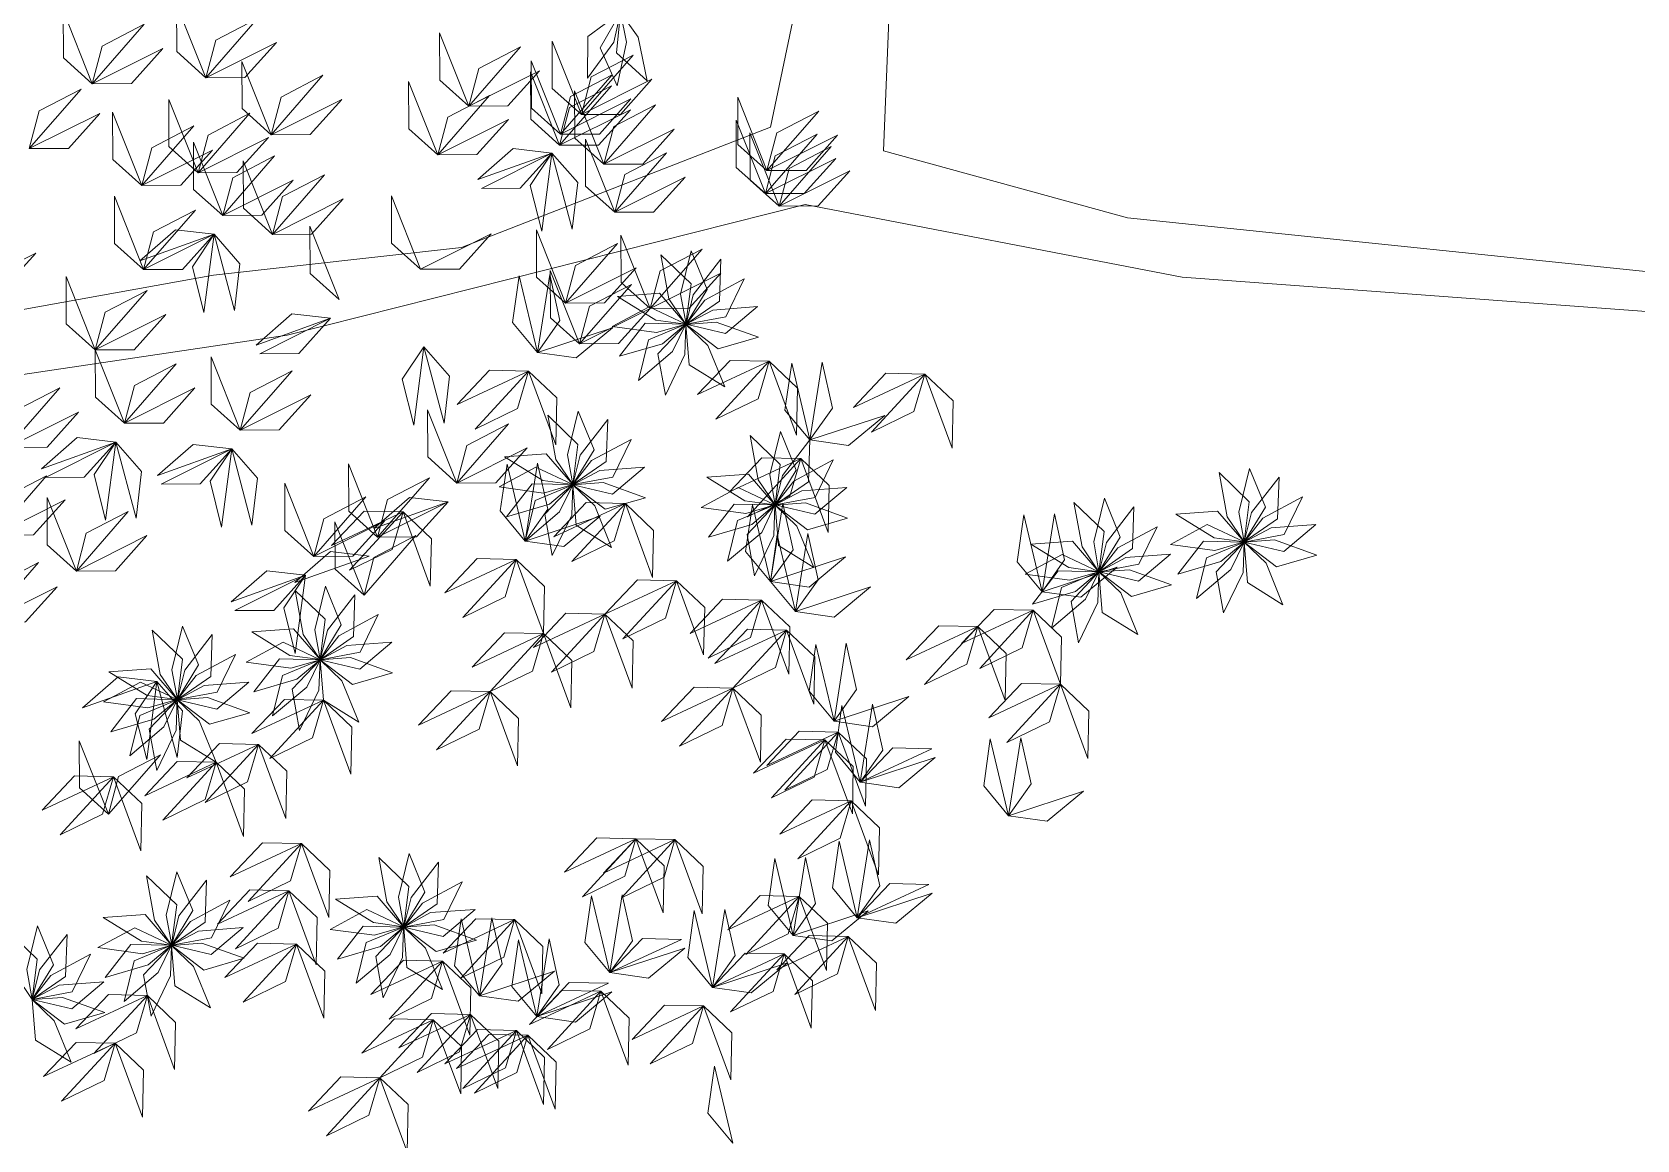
# Model space of a CAD drawing. Header units: millimetres. Extents: x 930 to 6336, y 2219 to 4338.
# Drawn here: x 1384.1 to 1506, y 4094.2 to 4178.4 of the extents above; entities that cross this region are included whole.
import ezdxf

# ---------------------------------------------------------------- set-up
doc = ezdxf.new("R2010")
doc.units = ezdxf.units.MM
doc.layers.add('piante', color=102, linetype='Continuous', lineweight=18)

msp = doc.modelspace()

# ---------------------------------------------------------------- linework, layer by layer
at = {"layer": 'piante', "linetype": 'Continuous', "lineweight": 0}
for points in [[(1513.31, 4159.5), (1467.34, 4164.27), (1448.79, 4169.36), (1449.55, 4188.08), (1453.32, 4209.57), (1462.97, 4233.71), (1468.17, 4255.14), (1471.47, 4265.11), (1460.08, 4233.83), (1447.44, 4206.93), (1442, 4179.74), (1440.2, 4171.15), (1416.74, 4162.01), (1397.89, 4159.9), (1371.73, 4155.2)], [(1524.44, 4043.6), (1502.77, 4043.05), (1480.99, 4039.61), (1466.35, 4034.44), (1444.74, 4035.32), (1434.91, 4006.87), (1400.52, 4012.61), (1373.44, 4020.93), (1361.36, 4043.07), (1352.28, 4067.97), (1344.11, 4079.85), (1319.92, 4088.06), (1305.75, 4094.41), (1317.86, 4108.34), (1346.3, 4133.15), (1372.99, 4150.82), (1403.48, 4155.34), (1442.85, 4165.27), (1471.48, 4159.77), (1514.64, 4156.56)]]:
    msp.add_lwpolyline(points, dxfattribs=at)
at = {"layer": 'piante', "lineweight": 0}
for points in [[(1397.3, 4174.91), (1395.1, 4176.9), (1395.08, 4180.48), (1397.3, 4174.91)], [(1388.68, 4174.46), (1386.48, 4176.44), (1386.46, 4180.03), (1388.68, 4174.46)], [(1388.68, 4174.46), (1389.44, 4177.32), (1392.63, 4178.98), (1388.68, 4174.46)], [(1397.3, 4174.91), (1398.06, 4177.78), (1401.24, 4179.43), (1397.3, 4174.91)], [(1426.3, 4174.88), (1428.31, 4177.63), (1428.8, 4179.88), (1426.32, 4178.06), (1426.3, 4174.88)], [(1428.55, 4174.29), (1429.27, 4177.62), (1428.81, 4179.88), (1427.27, 4177.2), (1428.55, 4174.29)], [(1430.85, 4174.67), (1430.15, 4178), (1428.81, 4179.88), (1428.5, 4176.81), (1430.85, 4174.67)], [(1417.28, 4172.75), (1415.08, 4174.74), (1415.06, 4178.33), (1417.28, 4172.75)], [(1425.84, 4172.12), (1423.63, 4174.1), (1423.61, 4177.69), (1425.84, 4172.12)], [(1388.68, 4174.46), (1391.65, 4174.47), (1394.05, 4177.14), (1388.68, 4174.46)], [(1397.3, 4174.91), (1400.27, 4174.93), (1402.67, 4177.59), (1397.3, 4174.91)], [(1417.28, 4172.75), (1418.04, 4175.62), (1421.22, 4177.27), (1417.28, 4172.75)], [(1425.84, 4172.12), (1426.59, 4174.98), (1429.78, 4176.64), (1425.84, 4172.12)], [(1402.26, 4170.59), (1400.06, 4172.57), (1400.04, 4176.16), (1402.26, 4170.59)], [(1417.28, 4172.75), (1420.24, 4172.77), (1422.65, 4175.44), (1417.28, 4172.75)], [(1424.19, 4169.78), (1421.99, 4171.77), (1421.97, 4175.36), (1424.19, 4169.78)], [(1424.25, 4170.62), (1422.05, 4172.61), (1422.03, 4176.2), (1424.25, 4170.62)], [(1383.89, 4169.53), (1384.65, 4172.39), (1387.83, 4174.05), (1383.89, 4169.53)], [(1402.26, 4170.59), (1403.02, 4173.45), (1406.2, 4175.11), (1402.26, 4170.59)], [(1414.93, 4169.06), (1412.73, 4171.04), (1412.71, 4174.63), (1414.93, 4169.06)], [(1424.19, 4169.78), (1424.95, 4172.65), (1428.13, 4174.3), (1424.19, 4169.78)], [(1424.25, 4170.62), (1425.01, 4173.49), (1428.19, 4175.14), (1424.25, 4170.62)], [(1425.84, 4172.12), (1428.8, 4172.13), (1431.2, 4174.8), (1425.84, 4172.12)], [(1396.71, 4167.7), (1394.5, 4169.68), (1394.49, 4173.27), (1396.71, 4167.7)], [(1402.26, 4170.59), (1405.23, 4170.6), (1407.63, 4173.27), (1402.26, 4170.59)], [(1414.93, 4169.06), (1415.69, 4171.93), (1418.87, 4173.58), (1414.93, 4169.06)], [(1424.25, 4170.62), (1427.21, 4170.64), (1429.61, 4173.31), (1424.25, 4170.62)], [(1427.54, 4168.34), (1425.34, 4170.32), (1425.32, 4173.91), (1427.54, 4168.34)], [(1427.54, 4168.34), (1428.3, 4171.21), (1431.48, 4172.86), (1427.54, 4168.34)], [(1439.94, 4167.86), (1437.74, 4169.84), (1437.72, 4173.43), (1439.94, 4167.86)], [(1383.89, 4169.53), (1386.86, 4169.54), (1389.26, 4172.21), (1383.89, 4169.53)], [(1392.44, 4166.73), (1390.24, 4168.71), (1390.22, 4172.3), (1392.44, 4166.73)], [(1396.71, 4167.7), (1397.47, 4170.56), (1400.65, 4172.22), (1396.71, 4167.7)], [(1414.93, 4169.06), (1417.89, 4169.08), (1420.3, 4171.74), (1414.93, 4169.06)], [(1424.19, 4169.78), (1427.15, 4169.8), (1429.56, 4172.47), (1424.19, 4169.78)], [(1439.82, 4166.11), (1437.61, 4168.09), (1437.6, 4171.68), (1439.82, 4166.11)], [(1439.94, 4167.86), (1440.7, 4170.72), (1443.89, 4172.38), (1439.94, 4167.86)], [(1392.44, 4166.73), (1393.2, 4169.59), (1396.39, 4171.25), (1392.44, 4166.73)], [(1396.71, 4167.7), (1399.67, 4167.71), (1402.07, 4170.38), (1396.71, 4167.7)], [(1427.54, 4168.34), (1430.5, 4168.35), (1432.9, 4171.02), (1427.54, 4168.34)], [(1440.87, 4165.16), (1438.67, 4167.14), (1438.65, 4170.73), (1440.87, 4165.16)], [(1439.82, 4166.11), (1440.57, 4168.98), (1443.76, 4170.63), (1439.82, 4166.11)], [(1439.94, 4167.86), (1442.91, 4167.87), (1445.31, 4170.54), (1439.94, 4167.86)], [(1392.44, 4166.73), (1395.41, 4166.74), (1397.81, 4169.41), (1392.44, 4166.73)], [(1398.59, 4164.45), (1396.38, 4166.43), (1396.37, 4170.02), (1398.59, 4164.45)], [(1423.6, 4169.19), (1420.66, 4169.53), (1417.96, 4167.17), (1423.6, 4169.19)], [(1418.24, 4166.51), (1421.2, 4166.53), (1423.6, 4169.19), (1418.24, 4166.51)], [(1423.6, 4169.19), (1421.96, 4166.73), (1422.83, 4163.25), (1423.6, 4169.19)], [(1423.6, 4169.19), (1425.56, 4166.96), (1425.15, 4163.4), (1423.6, 4169.19)], [(1428.37, 4164.69), (1426.16, 4166.67), (1426.15, 4170.26), (1428.37, 4164.69)], [(1428.37, 4164.69), (1429.13, 4167.55), (1432.31, 4169.21), (1428.37, 4164.69)], [(1440.87, 4165.16), (1441.63, 4168.03), (1444.82, 4169.68), (1440.87, 4165.16)], [(1398.59, 4164.45), (1399.35, 4167.31), (1402.53, 4168.97), (1398.59, 4164.45)], [(1402.38, 4163.01), (1400.17, 4165), (1400.15, 4168.59), (1402.38, 4163.01)], [(1439.82, 4166.11), (1442.78, 4166.12), (1445.18, 4168.79), (1439.82, 4166.11)], [(1398.59, 4164.45), (1401.55, 4164.46), (1403.95, 4167.13), (1398.59, 4164.45)], [(1402.38, 4163.01), (1403.13, 4165.88), (1406.32, 4167.53), (1402.38, 4163.01)], [(1428.37, 4164.69), (1431.33, 4164.7), (1433.73, 4167.37), (1428.37, 4164.69)], [(1440.87, 4165.16), (1443.84, 4165.18), (1446.24, 4167.84), (1440.87, 4165.16)], [(1392.58, 4160.33), (1390.37, 4162.32), (1390.36, 4165.91), (1392.58, 4160.33)], [(1402.38, 4163.01), (1405.34, 4163.03), (1407.74, 4165.7), (1402.38, 4163.01)], [(1413.62, 4160.36), (1411.42, 4162.34), (1411.4, 4165.93), (1413.62, 4160.36)], [(1392.58, 4160.33), (1393.34, 4163.2), (1396.52, 4164.85), (1392.58, 4160.33)], [(1397.94, 4163.02), (1395, 4163.36), (1392.3, 4160.99), (1397.94, 4163.02)], [(1392.58, 4160.33), (1395.54, 4160.35), (1397.94, 4163.02), (1392.58, 4160.33)], [(1392.58, 4160.33), (1395.54, 4160.35), (1397.94, 4163.02), (1392.58, 4160.33)], [(1397.94, 4163.02), (1396.3, 4160.55), (1397.16, 4157.07), (1397.94, 4163.02)], [(1397.94, 4163.02), (1399.89, 4160.78), (1399.48, 4157.22), (1397.94, 4163.02)], [(1407.43, 4158.06), (1405.22, 4160.04), (1405.21, 4163.63), (1407.43, 4158.06)], [(1413.62, 4160.36), (1416.59, 4160.37), (1418.99, 4163.04), (1413.62, 4160.36)], [(1424.64, 4157.79), (1422.43, 4159.77), (1422.42, 4163.36), (1424.64, 4157.79)], [(1424.64, 4157.79), (1425.4, 4160.65), (1428.58, 4162.31), (1424.64, 4157.79)], [(1431.06, 4157.37), (1428.86, 4159.36), (1428.84, 4162.94), (1431.06, 4157.37)], [(1431.06, 4157.37), (1431.82, 4160.24), (1435.01, 4161.89), (1431.06, 4157.37)], [(1379.01, 4158.9), (1381.98, 4158.91), (1384.38, 4161.58), (1379.01, 4158.9)], [(1431.88, 4161.45), (1432.49, 4158.1), (1433.78, 4156.19), (1434.18, 4159.25), (1431.88, 4161.45)], [(1434.19, 4161.77), (1433.38, 4158.46), (1433.79, 4156.19), (1435.39, 4158.82), (1434.19, 4161.77)], [(1436.43, 4161.12), (1434.34, 4158.42), (1433.79, 4156.19), (1436.33, 4157.94), (1436.43, 4161.12)], [(1388.9, 4154.23), (1386.69, 4156.21), (1386.68, 4159.8), (1388.9, 4154.23)], [(1422.5, 4154.04), (1420.61, 4156.32), (1421.12, 4159.87), (1422.5, 4154.04)], [(1422.5, 4154.04), (1424.21, 4156.46), (1423.44, 4159.96), (1422.5, 4154.04)], [(1425.7, 4154.69), (1423.49, 4156.67), (1423.48, 4160.26), (1425.7, 4154.69)], [(1424.64, 4157.79), (1427.6, 4157.8), (1430, 4160.47), (1424.64, 4157.79)], [(1431.06, 4157.37), (1434.03, 4157.39), (1436.43, 4160.05), (1431.06, 4157.37)], [(1438.21, 4159.62), (1435.21, 4158), (1433.79, 4156.18), (1436.82, 4156.75), (1438.21, 4159.62)], [(1388.9, 4154.23), (1389.65, 4157.09), (1392.84, 4158.75), (1388.9, 4154.23)], [(1425.7, 4154.69), (1426.46, 4157.56), (1429.64, 4159.21), (1425.7, 4154.69)], [(1428.59, 4158.3), (1431.49, 4156.5), (1433.78, 4156.19), (1431.77, 4158.53), (1428.59, 4158.3)], [(1388.9, 4154.23), (1391.86, 4154.24), (1394.26, 4156.91), (1388.9, 4154.23)], [(1406.78, 4156.63), (1403.84, 4156.97), (1401.14, 4154.6), (1406.78, 4156.63)], [(1425.7, 4154.69), (1428.66, 4154.71), (1431.06, 4157.37), (1425.7, 4154.69)], [(1428.18, 4156), (1431.56, 4155.54), (1433.77, 4156.18), (1430.99, 4157.5), (1428.18, 4156)], [(1439.23, 4157.52), (1435.83, 4157.26), (1433.79, 4156.18), (1436.79, 4155.47), (1439.23, 4157.52)], [(1401.42, 4153.94), (1404.38, 4153.96), (1406.78, 4156.63), (1401.42, 4153.94)], [(1422.5, 4154.04), (1425.44, 4153.62), (1428.2, 4155.91), (1422.5, 4154.04)], [(1428.74, 4153.74), (1432.01, 4154.69), (1433.77, 4156.18), (1430.69, 4156.25), (1428.74, 4153.74)], [(1430.17, 4151.9), (1432.77, 4154.1), (1433.77, 4156.18), (1430.93, 4154.99), (1430.17, 4151.9)], [(1432.22, 4150.8), (1433.7, 4153.87), (1433.78, 4156.17), (1431.66, 4153.93), (1432.22, 4150.8)], [(1436.74, 4151.42), (1435.45, 4154.57), (1433.78, 4156.17), (1434.04, 4153.1), (1436.74, 4151.42)], [(1439.3, 4155.19), (1436.09, 4156.34), (1433.79, 4156.17), (1436.24, 4154.3), (1439.3, 4155.19)], [(1413.88, 4154.47), (1412.23, 4152), (1413.1, 4148.52), (1413.88, 4154.47)], [(1413.88, 4154.47), (1415.83, 4152.23), (1415.42, 4148.67), (1413.88, 4154.47)], [(1391.12, 4148.65), (1388.91, 4150.64), (1388.9, 4154.23), (1391.12, 4148.65)], [(1399.92, 4148.13), (1397.71, 4150.11), (1397.7, 4153.7), (1399.92, 4148.13)], [(1440.11, 4153.37), (1437.14, 4153.43), (1434.67, 4150.83), (1440.11, 4153.37)], [(1440.11, 4153.37), (1439.27, 4150.52), (1436.05, 4148.96), (1440.11, 4153.37)], [(1440.11, 4153.37), (1442.26, 4151.33), (1442.18, 4147.74), (1440.11, 4153.37)], [(1443.2, 4147.38), (1444.91, 4149.8), (1444.14, 4153.3), (1443.2, 4147.38)], [(1391.12, 4148.65), (1391.88, 4151.52), (1395.06, 4153.17), (1391.12, 4148.65)], [(1399.92, 4148.13), (1400.68, 4151), (1403.86, 4152.65), (1399.92, 4148.13)], [(1421.82, 4152.62), (1418.86, 4152.69), (1416.39, 4150.09), (1421.82, 4152.62)], [(1421.82, 4152.62), (1420.99, 4149.78), (1417.76, 4148.21), (1421.82, 4152.62)], [(1421.82, 4152.62), (1423.97, 4150.58), (1423.89, 4147), (1421.82, 4152.62)], [(1443.2, 4147.38), (1441.31, 4149.66), (1441.82, 4153.22), (1443.2, 4147.38)], [(1451.94, 4152.39), (1448.98, 4152.45), (1446.51, 4149.85), (1451.94, 4152.39)], [(1451.94, 4152.39), (1451.11, 4149.54), (1447.88, 4147.97), (1451.94, 4152.39)], [(1451.94, 4152.39), (1454.09, 4150.35), (1454.01, 4146.76), (1451.94, 4152.39)], [(1382.27, 4146.82), (1383.03, 4149.69), (1386.21, 4151.34), (1382.27, 4146.82)], [(1391.12, 4148.65), (1394.08, 4148.67), (1396.48, 4151.34), (1391.12, 4148.65)], [(1399.92, 4148.13), (1402.88, 4148.15), (1405.28, 4150.81), (1399.92, 4148.13)], [(1416.37, 4144.1), (1414.17, 4146.09), (1414.15, 4149.67), (1416.37, 4144.1)], [(1382.27, 4146.82), (1385.24, 4146.84), (1387.64, 4149.5), (1382.27, 4146.82)], [(1416.37, 4144.1), (1417.13, 4146.97), (1420.31, 4148.62), (1416.37, 4144.1)], [(1423.29, 4149.26), (1423.9, 4145.9), (1425.19, 4143.99), (1425.58, 4147.05), (1423.29, 4149.26)], [(1425.6, 4149.58), (1424.79, 4146.26), (1425.19, 4143.99), (1426.8, 4146.63), (1425.6, 4149.58)], [(1427.84, 4148.93), (1425.75, 4146.23), (1425.2, 4143.99), (1427.73, 4145.75), (1427.84, 4148.93)], [(1443.2, 4147.38), (1446.14, 4146.96), (1448.9, 4149.25), (1443.2, 4147.38)], [(1390.47, 4147.22), (1387.53, 4147.56), (1384.83, 4145.2), (1390.47, 4147.22)], [(1385.11, 4144.54), (1388.07, 4144.56), (1390.47, 4147.22), (1385.11, 4144.54)], [(1390.47, 4147.22), (1388.83, 4144.76), (1389.69, 4141.28), (1390.47, 4147.22)], [(1390.47, 4147.22), (1392.42, 4144.99), (1392.01, 4141.43), (1390.47, 4147.22)], [(1429.62, 4147.42), (1426.62, 4145.81), (1425.2, 4143.99), (1428.23, 4144.56), (1429.62, 4147.42)], [(1438.66, 4147.71), (1439.27, 4144.36), (1440.56, 4142.45), (1440.95, 4145.51), (1438.66, 4147.71)], [(1440.97, 4148.03), (1440.16, 4144.72), (1440.56, 4142.45), (1442.16, 4145.08), (1440.97, 4148.03)], [(1443.2, 4147.38), (1441.12, 4144.68), (1440.56, 4142.44), (1443.1, 4144.2), (1443.2, 4147.38)], [(1399.27, 4146.7), (1396.33, 4147.04), (1393.63, 4144.68), (1399.27, 4146.7)], [(1393.91, 4144.02), (1396.87, 4144.04), (1399.27, 4146.7), (1393.91, 4144.02)], [(1399.27, 4146.7), (1397.63, 4144.24), (1398.49, 4140.76), (1399.27, 4146.7)], [(1399.27, 4146.7), (1401.23, 4144.47), (1400.81, 4140.91), (1399.27, 4146.7)], [(1416.37, 4144.1), (1419.33, 4144.12), (1421.73, 4146.78), (1416.37, 4144.1)], [(1420, 4146.1), (1422.9, 4144.31), (1425.18, 4143.99), (1423.17, 4146.33), (1420, 4146.1)], [(1442.52, 4145.97), (1439.56, 4146.03), (1437.09, 4143.43), (1442.52, 4145.97)], [(1442.52, 4145.97), (1441.69, 4143.12), (1438.46, 4141.55), (1442.52, 4145.97)], [(1442.52, 4145.97), (1444.67, 4143.93), (1444.59, 4140.34), (1442.52, 4145.97)], [(1410.36, 4139.99), (1408.16, 4141.97), (1408.14, 4145.56), (1410.36, 4139.99)], [(1419.59, 4143.81), (1422.96, 4143.35), (1425.18, 4143.99), (1422.39, 4145.31), (1419.59, 4143.81)], [(1421.57, 4139.7), (1419.68, 4141.99), (1420.19, 4145.54), (1421.57, 4139.7)], [(1421.57, 4139.7), (1423.28, 4142.12), (1422.51, 4145.63), (1421.57, 4139.7)], [(1430.63, 4145.32), (1427.23, 4145.07), (1425.2, 4143.98), (1428.2, 4143.27), (1430.63, 4145.32)], [(1435.37, 4144.55), (1438.27, 4142.76), (1440.55, 4142.45), (1438.54, 4144.79), (1435.37, 4144.55)], [(1444.98, 4145.88), (1441.98, 4144.26), (1440.57, 4142.44), (1443.6, 4143.01), (1444.98, 4145.88)], [(1474.3, 4144.9), (1474.91, 4141.54), (1476.2, 4139.63), (1476.59, 4142.69), (1474.3, 4144.9)], [(1476.61, 4145.21), (1475.8, 4141.9), (1476.2, 4139.63), (1477.81, 4142.27), (1476.61, 4145.21)], [(1381.26, 4140.14), (1382.02, 4143.01), (1385.2, 4144.66), (1381.26, 4140.14)], [(1405.52, 4138.53), (1403.31, 4140.51), (1403.3, 4144.1), (1405.52, 4138.53)], [(1410.36, 4139.99), (1411.12, 4142.86), (1414.3, 4144.51), (1410.36, 4139.99)], [(1420.14, 4141.54), (1423.42, 4142.5), (1425.18, 4143.99), (1422.1, 4144.06), (1420.14, 4141.54)], [(1421.57, 4139.7), (1424.17, 4141.91), (1425.18, 4143.98), (1422.33, 4142.79), (1421.57, 4139.7)], [(1423.63, 4138.6), (1425.11, 4141.67), (1425.18, 4143.98), (1423.07, 4141.73), (1423.63, 4138.6)], [(1428.14, 4139.22), (1426.85, 4142.38), (1425.19, 4143.98), (1425.44, 4140.9), (1428.14, 4139.22)], [(1430.71, 4142.99), (1427.5, 4144.14), (1425.2, 4143.98), (1427.65, 4142.11), (1430.71, 4142.99)], [(1434.95, 4142.26), (1438.33, 4141.8), (1440.55, 4142.44), (1437.76, 4143.76), (1434.95, 4142.26)], [(1446, 4143.78), (1442.6, 4143.52), (1440.57, 4142.44), (1443.57, 4141.73), (1446, 4143.78)], [(1478.85, 4144.56), (1476.76, 4141.87), (1476.21, 4139.63), (1478.74, 4141.38), (1478.85, 4144.56)], [(1381.26, 4140.14), (1384.22, 4140.16), (1386.62, 4142.82), (1381.26, 4140.14)], [(1387.47, 4137.42), (1385.26, 4139.41), (1385.24, 4143), (1387.47, 4137.42)], [(1405.52, 4138.53), (1406.28, 4141.39), (1409.46, 4143.05), (1405.52, 4138.53)], [(1415.73, 4142.67), (1412.78, 4143.01), (1410.08, 4140.65), (1415.73, 4142.67)], [(1410.36, 4139.99), (1413.32, 4140.01), (1415.73, 4142.67), (1410.36, 4139.99)], [(1429.18, 4142.55), (1426.21, 4142.62), (1423.74, 4140.01), (1429.18, 4142.55)], [(1429.18, 4142.55), (1428.34, 4139.71), (1425.12, 4138.14), (1429.18, 4142.55)], [(1429.18, 4142.55), (1431.33, 4140.51), (1431.25, 4136.92), (1429.18, 4142.55)], [(1435.51, 4140), (1438.78, 4140.95), (1440.55, 4142.44), (1437.46, 4142.51), (1435.51, 4140)], [(1436.94, 4138.16), (1439.54, 4140.36), (1440.55, 4142.44), (1437.7, 4141.25), (1436.94, 4138.16)], [(1440.21, 4136.62), (1438.32, 4138.9), (1438.83, 4142.46), (1440.21, 4136.62)], [(1439, 4137.06), (1440.47, 4140.13), (1440.55, 4142.43), (1438.43, 4140.19), (1439, 4137.06)], [(1440.21, 4136.62), (1441.93, 4139.04), (1441.15, 4142.55), (1440.21, 4136.62)], [(1446.07, 4141.45), (1442.86, 4142.6), (1440.56, 4142.43), (1443.02, 4140.56), (1446.07, 4141.45)], [(1443.51, 4137.68), (1442.22, 4140.83), (1440.56, 4142.43), (1440.81, 4139.36), (1443.51, 4137.68)], [(1463.27, 4142.63), (1463.88, 4139.27), (1465.17, 4137.36), (1465.56, 4140.42), (1463.27, 4142.63)], [(1465.58, 4142.95), (1464.77, 4139.63), (1465.17, 4137.36), (1466.78, 4140), (1465.58, 4142.95)], [(1467.81, 4142.3), (1465.73, 4139.6), (1465.18, 4137.36), (1467.71, 4139.12), (1467.81, 4142.3)], [(1480.63, 4143.06), (1477.63, 4141.44), (1476.21, 4139.62), (1479.24, 4140.2), (1480.63, 4143.06)], [(1387.47, 4137.42), (1388.22, 4140.29), (1391.41, 4141.94), (1387.47, 4137.42)], [(1405.52, 4138.53), (1408.48, 4138.54), (1410.88, 4141.21), (1405.52, 4138.53)], [(1412.29, 4141.91), (1409.33, 4141.97), (1406.86, 4139.37), (1412.29, 4141.91)], [(1409.33, 4135.59), (1407.12, 4137.57), (1407.1, 4141.16), (1409.33, 4135.59)], [(1412.29, 4141.91), (1411.46, 4139.06), (1408.23, 4137.49), (1412.29, 4141.91)], [(1412.29, 4141.91), (1414.44, 4139.87), (1414.36, 4136.28), (1412.29, 4141.91)], [(1421.57, 4139.7), (1424.51, 4139.29), (1427.27, 4141.58), (1421.57, 4139.7)], [(1460.85, 4135.85), (1458.96, 4138.13), (1459.46, 4141.68), (1460.85, 4135.85)], [(1460.85, 4135.85), (1462.56, 4138.27), (1461.79, 4141.77), (1460.85, 4135.85)], [(1471.01, 4141.74), (1473.91, 4139.95), (1476.19, 4139.63), (1474.18, 4141.97), (1471.01, 4141.74)], [(1387.47, 4137.42), (1390.43, 4137.44), (1392.83, 4140.11), (1387.47, 4137.42)], [(1409.33, 4135.59), (1410.08, 4138.46), (1413.27, 4140.11), (1409.33, 4135.59)], [(1442.11, 4134.34), (1440.21, 4136.62), (1440.72, 4140.17), (1442.11, 4134.34)], [(1442.11, 4134.34), (1443.82, 4136.76), (1443.04, 4140.26), (1442.11, 4134.34)], [(1469.6, 4140.79), (1466.59, 4139.18), (1465.18, 4137.36), (1468.21, 4137.93), (1469.6, 4140.79)], [(1470.6, 4139.44), (1473.98, 4138.99), (1476.19, 4139.63), (1473.4, 4140.95), (1470.6, 4139.44)], [(1481.64, 4140.96), (1478.24, 4140.71), (1476.21, 4139.62), (1479.21, 4138.91), (1481.64, 4140.96)], [(1409.72, 4138.56), (1406.77, 4138.9), (1404.07, 4136.54), (1409.72, 4138.56)], [(1459.57, 4137.18), (1462.94, 4136.72), (1465.16, 4137.36), (1462.37, 4138.68), (1459.57, 4137.18)], [(1459.98, 4139.47), (1462.88, 4137.68), (1465.16, 4137.36), (1463.15, 4139.7), (1459.98, 4139.47)], [(1470.61, 4138.69), (1467.21, 4138.44), (1465.18, 4137.35), (1468.18, 4136.64), (1470.61, 4138.69)], [(1471.15, 4137.18), (1474.43, 4138.14), (1476.19, 4139.62), (1473.11, 4139.69), (1471.15, 4137.18)], [(1472.58, 4135.34), (1475.18, 4137.54), (1476.19, 4139.62), (1473.35, 4138.43), (1472.58, 4135.34)], [(1474.64, 4134.24), (1476.12, 4137.31), (1476.19, 4139.62), (1474.08, 4137.37), (1474.64, 4134.24)], [(1479.15, 4134.86), (1477.86, 4138.01), (1476.2, 4139.61), (1476.45, 4136.54), (1479.15, 4134.86)], [(1481.72, 4138.63), (1478.51, 4139.78), (1476.21, 4139.62), (1478.66, 4137.75), (1481.72, 4138.63)], [(1380.64, 4133.54), (1381.4, 4136.4), (1384.58, 4138.06), (1380.64, 4133.54)], [(1404.87, 4137.1), (1401.93, 4137.44), (1399.23, 4135.07), (1404.87, 4137.1)], [(1420.89, 4138.29), (1417.93, 4138.36), (1415.46, 4135.75), (1420.89, 4138.29)], [(1420.89, 4138.29), (1420.06, 4135.45), (1416.83, 4133.88), (1420.89, 4138.29)], [(1420.89, 4138.29), (1423.04, 4136.25), (1422.96, 4132.66), (1420.89, 4138.29)], [(1440.21, 4136.62), (1443.15, 4136.2), (1445.91, 4138.49), (1440.21, 4136.62)], [(1460.12, 4134.91), (1463.39, 4135.87), (1465.16, 4137.36), (1462.08, 4137.43), (1460.12, 4134.91)], [(1460.85, 4135.85), (1463.78, 4135.43), (1466.55, 4137.72), (1460.85, 4135.85)], [(1470.68, 4136.37), (1467.48, 4137.51), (1465.18, 4137.35), (1467.63, 4135.48), (1470.68, 4136.37)], [(1380.64, 4133.54), (1383.6, 4133.55), (1386, 4136.22), (1380.64, 4133.54)], [(1399.51, 4134.41), (1402.47, 4134.43), (1404.87, 4137.1), (1399.51, 4134.41)], [(1404.87, 4137.1), (1403.23, 4134.63), (1404.09, 4131.15), (1404.87, 4137.1)], [(1406.39, 4136.27), (1405.59, 4132.96), (1405.99, 4130.69), (1407.59, 4133.32), (1406.39, 4136.27)], [(1433.06, 4136.68), (1430.1, 4136.75), (1427.63, 4134.15), (1433.06, 4136.68)], [(1433.06, 4136.68), (1432.23, 4133.84), (1429, 4132.27), (1433.06, 4136.68)], [(1433.06, 4136.68), (1435.21, 4134.64), (1435.13, 4131.06), (1433.06, 4136.68)], [(1442.11, 4134.34), (1445.04, 4133.92), (1447.8, 4136.21), (1442.11, 4134.34)], [(1461.55, 4133.07), (1464.15, 4135.28), (1465.16, 4137.35), (1462.31, 4136.16), (1461.55, 4133.07)], [(1463.61, 4131.97), (1465.09, 4135.04), (1465.16, 4137.35), (1463.05, 4135.1), (1463.61, 4131.97)], [(1468.12, 4132.59), (1466.83, 4135.75), (1465.17, 4137.35), (1465.42, 4134.27), (1468.12, 4132.59)], [(1404.08, 4135.95), (1404.69, 4132.6), (1405.99, 4130.69), (1406.38, 4133.75), (1404.08, 4135.95)], [(1408.63, 4135.62), (1406.55, 4132.92), (1405.99, 4130.68), (1408.53, 4132.44), (1408.63, 4135.62)], [(1439.53, 4135.21), (1436.57, 4135.27), (1434.1, 4132.67), (1439.53, 4135.21)], [(1439.53, 4135.21), (1438.7, 4132.37), (1435.47, 4130.8), (1439.53, 4135.21)], [(1439.53, 4135.21), (1441.68, 4133.17), (1441.6, 4129.58), (1439.53, 4135.21)], [(1410.41, 4134.12), (1407.41, 4132.5), (1405.99, 4130.68), (1409.03, 4131.25), (1410.41, 4134.12)], [(1427.63, 4134.15), (1424.66, 4134.21), (1422.19, 4131.61), (1427.63, 4134.15)], [(1427.63, 4134.15), (1426.79, 4131.3), (1423.56, 4129.73), (1427.63, 4134.15)], [(1427.63, 4134.15), (1429.78, 4132.11), (1429.7, 4128.52), (1427.63, 4134.15)], [(1460.17, 4134.44), (1457.2, 4134.5), (1454.73, 4131.9), (1460.17, 4134.44)], [(1460.17, 4134.44), (1459.33, 4131.59), (1456.11, 4130.02), (1460.17, 4134.44)], [(1460.17, 4134.44), (1462.32, 4132.4), (1462.24, 4128.81), (1460.17, 4134.44)], [(1393.23, 4132.92), (1393.84, 4129.56), (1395.14, 4127.65), (1395.53, 4130.71), (1393.23, 4132.92)], [(1395.54, 4133.23), (1394.73, 4129.92), (1395.14, 4127.65), (1396.74, 4130.29), (1395.54, 4133.23)], [(1397.78, 4132.59), (1395.7, 4129.89), (1395.14, 4127.65), (1397.68, 4129.41), (1397.78, 4132.59)], [(1400.8, 4132.79), (1403.69, 4131), (1405.98, 4130.69), (1403.97, 4133.02), (1400.8, 4132.79)], [(1422.96, 4132.66), (1420, 4132.73), (1417.53, 4130.12), (1422.96, 4132.66)], [(1422.96, 4132.66), (1422.13, 4129.82), (1418.9, 4128.25), (1422.96, 4132.66)], [(1422.96, 4132.66), (1425.11, 4130.62), (1425.04, 4127.03), (1422.96, 4132.66)], [(1441.42, 4132.93), (1438.46, 4132.99), (1435.99, 4130.39), (1441.42, 4132.93)], [(1441.42, 4132.93), (1440.59, 4130.08), (1437.36, 4128.51), (1441.42, 4132.93)], [(1441.42, 4132.93), (1443.57, 4130.89), (1443.5, 4127.3), (1441.42, 4132.93)], [(1455.97, 4133.2), (1453, 4133.26), (1450.53, 4130.66), (1455.97, 4133.2)], [(1455.97, 4133.2), (1455.13, 4130.35), (1451.91, 4128.79), (1455.97, 4133.2)], [(1455.97, 4133.2), (1458.12, 4131.16), (1458.04, 4127.57), (1455.97, 4133.2)], [(1400.38, 4130.5), (1403.76, 4130.04), (1405.98, 4130.68), (1403.19, 4132), (1400.38, 4130.5)], [(1411.43, 4132.02), (1408.03, 4131.76), (1405.99, 4130.68), (1409, 4129.97), (1411.43, 4132.02)], [(1445.04, 4126), (1443.14, 4128.28), (1443.65, 4131.84), (1445.04, 4126)], [(1445.04, 4126), (1446.75, 4128.42), (1445.97, 4131.93), (1445.04, 4126)], [(1399.56, 4131.08), (1396.56, 4129.47), (1395.14, 4127.65), (1398.17, 4128.22), (1399.56, 4131.08)], [(1400.94, 4128.24), (1404.21, 4129.19), (1405.98, 4130.68), (1402.89, 4130.75), (1400.94, 4128.24)], [(1402.37, 4126.4), (1404.97, 4128.6), (1405.98, 4130.68), (1403.13, 4129.49), (1402.37, 4126.4)], [(1404.42, 4125.3), (1405.9, 4128.37), (1405.98, 4130.67), (1403.86, 4128.43), (1404.42, 4125.3)], [(1411.5, 4129.69), (1408.29, 4130.84), (1405.99, 4130.67), (1408.45, 4128.8), (1411.5, 4129.69)], [(1408.94, 4125.92), (1407.65, 4129.07), (1405.99, 4130.67), (1406.24, 4127.6), (1408.94, 4125.92)], [(1393.59, 4129.03), (1390.64, 4129.37), (1387.94, 4127.01), (1393.59, 4129.03)], [(1389.53, 4127.47), (1392.91, 4127.01), (1395.13, 4127.65), (1392.34, 4128.97), (1389.53, 4127.47)], [(1389.94, 4129.76), (1392.84, 4127.97), (1395.13, 4127.65), (1393.12, 4129.99), (1389.94, 4129.76)], [(1393.59, 4129.03), (1391.94, 4126.57), (1392.81, 4123.09), (1393.59, 4129.03)], [(1393.59, 4129.03), (1395.54, 4126.8), (1395.13, 4123.24), (1393.59, 4129.03)], [(1400.58, 4128.98), (1397.18, 4128.73), (1395.14, 4127.64), (1398.14, 4126.93), (1400.58, 4128.98)], [(1462.24, 4128.81), (1459.28, 4128.87), (1456.8, 4126.27), (1462.24, 4128.81)], [(1390.09, 4125.2), (1393.36, 4126.16), (1395.13, 4127.64), (1392.04, 4127.72), (1390.09, 4125.2)], [(1391.52, 4123.36), (1394.12, 4125.57), (1395.13, 4127.64), (1392.28, 4126.45), (1391.52, 4123.36)], [(1393.57, 4122.26), (1395.05, 4125.33), (1395.13, 4127.64), (1393.01, 4125.39), (1393.57, 4122.26)], [(1398.09, 4122.88), (1396.8, 4126.04), (1395.13, 4127.64), (1395.39, 4124.56), (1398.09, 4122.88)], [(1400.65, 4126.65), (1397.44, 4127.8), (1395.14, 4127.64), (1397.59, 4125.77), (1400.65, 4126.65)], [(1406.24, 4127.6), (1403.27, 4127.66), (1400.8, 4125.06), (1406.24, 4127.6)], [(1418.9, 4128.25), (1415.94, 4128.31), (1413.47, 4125.71), (1418.9, 4128.25)], [(1418.9, 4128.25), (1418.07, 4125.4), (1414.84, 4123.83), (1418.9, 4128.25)], [(1418.9, 4128.25), (1421.05, 4126.21), (1420.98, 4122.62), (1418.9, 4128.25)], [(1437.36, 4128.51), (1434.4, 4128.58), (1431.93, 4125.98), (1437.36, 4128.51)], [(1437.36, 4128.51), (1436.53, 4125.67), (1433.3, 4124.1), (1437.36, 4128.51)], [(1437.36, 4128.51), (1439.51, 4126.47), (1439.44, 4122.89), (1437.36, 4128.51)], [(1445.04, 4126), (1447.97, 4125.58), (1450.73, 4127.87), (1445.04, 4126)], [(1462.24, 4128.81), (1461.41, 4125.96), (1458.18, 4124.39), (1462.24, 4128.81)], [(1462.24, 4128.81), (1464.39, 4126.77), (1464.31, 4123.18), (1462.24, 4128.81)], [(1406.24, 4127.6), (1405.4, 4124.75), (1402.18, 4123.18), (1406.24, 4127.6)], [(1406.24, 4127.6), (1408.39, 4125.56), (1408.31, 4121.97), (1406.24, 4127.6)], [(1447.03, 4121.37), (1445.14, 4123.65), (1445.64, 4127.2), (1447.03, 4121.37)], [(1447.03, 4121.37), (1448.74, 4123.79), (1447.96, 4127.29), (1447.03, 4121.37)], [(1445.35, 4125.18), (1442.39, 4125.25), (1439.92, 4122.64), (1445.35, 4125.18)], [(1389.91, 4118.94), (1387.71, 4120.93), (1387.69, 4124.52), (1389.91, 4118.94)], [(1401.31, 4124.24), (1398.35, 4124.31), (1395.87, 4121.71), (1401.31, 4124.24)], [(1401.31, 4124.24), (1400.48, 4121.4), (1397.25, 4119.83), (1401.31, 4124.24)], [(1401.31, 4124.24), (1403.46, 4122.2), (1403.38, 4118.62), (1401.31, 4124.24)], [(1444.35, 4124.59), (1441.39, 4124.65), (1438.92, 4122.05), (1444.35, 4124.59)], [(1444.35, 4124.59), (1443.52, 4121.74), (1440.29, 4120.18), (1444.35, 4124.59)], [(1445.35, 4125.18), (1444.52, 4122.34), (1441.29, 4120.77), (1445.35, 4125.18)], [(1444.35, 4124.59), (1446.5, 4122.55), (1446.43, 4118.96), (1444.35, 4124.59)], [(1445.35, 4125.18), (1447.5, 4123.14), (1447.43, 4119.55), (1445.35, 4125.18)], [(1458.3, 4118.82), (1456.41, 4121.1), (1456.91, 4124.66), (1458.3, 4118.82)], [(1458.3, 4118.82), (1460.01, 4121.24), (1459.24, 4124.74), (1458.3, 4118.82)], [(1389.91, 4118.94), (1390.67, 4121.81), (1393.86, 4123.46), (1389.91, 4118.94)], [(1398.09, 4122.88), (1395.13, 4122.95), (1392.66, 4120.34), (1398.09, 4122.88)], [(1398.09, 4122.88), (1397.26, 4120.04), (1394.03, 4118.47), (1398.09, 4122.88)], [(1398.09, 4122.88), (1400.24, 4120.84), (1400.16, 4117.25), (1398.09, 4122.88)], [(1452.46, 4123.9), (1449.5, 4123.97), (1447.03, 4121.37), (1452.46, 4123.9)], [(1447.03, 4121.37), (1449.96, 4120.95), (1452.73, 4123.24), (1447.03, 4121.37)], [(1390.29, 4121.78), (1387.33, 4121.84), (1384.86, 4119.24), (1390.29, 4121.78)], [(1390.29, 4121.78), (1389.46, 4118.93), (1386.23, 4117.36), (1390.29, 4121.78)], [(1390.29, 4121.78), (1392.44, 4119.74), (1392.36, 4116.15), (1390.29, 4121.78)], [(1458.3, 4118.82), (1461.24, 4118.4), (1464, 4120.69), (1458.3, 4118.82)], [(1446.35, 4119.95), (1443.38, 4120.02), (1440.91, 4117.42), (1446.35, 4119.95)], [(1446.35, 4119.95), (1445.51, 4117.11), (1442.28, 4115.54), (1446.35, 4119.95)], [(1446.35, 4119.95), (1448.5, 4117.91), (1448.42, 4114.33), (1446.35, 4119.95)], [(1404.58, 4116.7), (1401.62, 4116.77), (1399.15, 4114.17), (1404.58, 4116.7)], [(1404.58, 4116.7), (1403.75, 4113.86), (1400.52, 4112.29), (1404.58, 4116.7)], [(1404.58, 4116.7), (1406.73, 4114.66), (1406.65, 4111.08), (1404.58, 4116.7)], [(1429.99, 4117.06), (1427.02, 4117.13), (1424.55, 4114.52), (1429.99, 4117.06)], [(1429.99, 4117.06), (1429.15, 4114.22), (1425.92, 4112.65), (1429.99, 4117.06)], [(1432.95, 4117), (1429.99, 4117.06), (1427.51, 4114.46), (1432.95, 4117)], [(1432.95, 4117), (1432.12, 4114.15), (1428.89, 4112.58), (1432.95, 4117)], [(1429.99, 4117.06), (1432.14, 4115.02), (1432.06, 4111.43), (1429.99, 4117.06)], [(1432.95, 4117), (1435.1, 4114.96), (1435.02, 4111.37), (1432.95, 4117)], [(1446.8, 4111.06), (1444.91, 4113.34), (1445.42, 4116.89), (1446.8, 4111.06)], [(1446.8, 4111.06), (1448.52, 4113.48), (1447.74, 4116.98), (1446.8, 4111.06)], [(1410.44, 4115.64), (1411.05, 4112.28), (1412.34, 4110.37), (1412.73, 4113.43), (1410.44, 4115.64)], [(1412.75, 4115.95), (1411.94, 4112.64), (1412.34, 4110.37), (1413.95, 4113.01), (1412.75, 4115.95)], [(1441.92, 4109.72), (1440.03, 4112), (1440.54, 4115.56), (1441.92, 4109.72)], [(1441.92, 4109.72), (1443.64, 4112.14), (1442.86, 4115.65), (1441.92, 4109.72)], [(1392.8, 4114.24), (1393.41, 4110.89), (1394.7, 4108.98), (1395.1, 4112.04), (1392.8, 4114.24)], [(1395.11, 4114.56), (1394.3, 4111.25), (1394.71, 4108.98), (1396.31, 4111.61), (1395.11, 4114.56)], [(1414.99, 4115.3), (1412.9, 4112.61), (1412.35, 4110.37), (1414.88, 4112.12), (1414.99, 4115.3)], [(1397.35, 4113.91), (1395.26, 4111.21), (1394.71, 4108.97), (1397.25, 4110.73), (1397.35, 4113.91)], [(1403.62, 4113.12), (1400.66, 4113.18), (1398.19, 4110.58), (1403.62, 4113.12)], [(1403.62, 4113.12), (1402.79, 4110.27), (1399.56, 4108.7), (1403.62, 4113.12)], [(1403.62, 4113.12), (1405.77, 4111.07), (1405.7, 4107.49), (1403.62, 4113.12)], [(1416.77, 4113.8), (1413.77, 4112.18), (1412.35, 4110.36), (1415.38, 4110.94), (1416.77, 4113.8)], [(1452.24, 4113.6), (1449.27, 4113.66), (1446.8, 4111.06), (1452.24, 4113.6)], [(1399.13, 4112.41), (1396.13, 4110.79), (1394.71, 4108.97), (1397.74, 4109.54), (1399.13, 4112.41)], [(1407.15, 4112.48), (1410.05, 4110.69), (1412.33, 4110.37), (1410.32, 4112.71), (1407.15, 4112.48)], [(1428.01, 4106.89), (1426.11, 4109.17), (1426.62, 4112.72), (1428.01, 4106.89)], [(1428.01, 4106.89), (1429.72, 4109.31), (1428.94, 4112.81), (1428.01, 4106.89)], [(1442.39, 4112.68), (1439.43, 4112.75), (1436.96, 4110.15), (1442.39, 4112.68)], [(1442.39, 4112.68), (1441.56, 4109.84), (1438.33, 4108.27), (1442.39, 4112.68)], [(1442.39, 4112.68), (1444.54, 4110.64), (1444.46, 4107.05), (1442.39, 4112.68)], [(1446.8, 4111.06), (1449.74, 4110.64), (1452.5, 4112.93), (1446.8, 4111.06)], [(1389.51, 4111.09), (1392.41, 4109.29), (1394.7, 4108.98), (1392.69, 4111.32), (1389.51, 4111.09)], [(1406.74, 4110.18), (1410.12, 4109.73), (1412.33, 4110.37), (1409.54, 4111.69), (1406.74, 4110.18)], [(1417.78, 4111.7), (1414.38, 4111.45), (1412.35, 4110.36), (1415.35, 4109.65), (1417.78, 4111.7)], [(1420.77, 4110.92), (1417.81, 4110.98), (1415.34, 4108.38), (1420.77, 4110.92)], [(1418.09, 4105.13), (1416.2, 4107.41), (1416.71, 4110.97), (1418.09, 4105.13)], [(1420.77, 4110.92), (1419.94, 4108.07), (1416.71, 4106.5), (1420.77, 4110.92)], [(1418.09, 4105.13), (1419.81, 4107.55), (1419.03, 4111.06), (1418.09, 4105.13)], [(1420.77, 4110.92), (1422.92, 4108.88), (1422.84, 4105.29), (1420.77, 4110.92)], [(1435.81, 4105.77), (1433.92, 4108.05), (1434.42, 4111.61), (1435.81, 4105.77)], [(1435.81, 4105.77), (1437.52, 4108.19), (1436.74, 4111.7), (1435.81, 4105.77)], [(1441.92, 4109.72), (1444.86, 4109.3), (1447.62, 4111.59), (1441.92, 4109.72)], [(1382.21, 4110.12), (1382.82, 4106.77), (1384.11, 4104.86), (1384.5, 4107.92), (1382.21, 4110.12)], [(1384.52, 4110.44), (1383.71, 4107.13), (1384.11, 4104.86), (1385.72, 4107.49), (1384.52, 4110.44)], [(1386.76, 4109.79), (1384.67, 4107.1), (1384.12, 4104.86), (1386.65, 4106.61), (1386.76, 4109.79)], [(1389.1, 4108.79), (1392.48, 4108.33), (1394.69, 4108.97), (1391.91, 4110.29), (1389.1, 4108.79)], [(1400.14, 4110.31), (1396.75, 4110.05), (1394.71, 4108.97), (1397.71, 4108.26), (1400.14, 4110.31)], [(1407.3, 4107.92), (1410.57, 4108.88), (1412.33, 4110.36), (1409.25, 4110.43), (1407.3, 4107.92)], [(1408.72, 4106.08), (1411.32, 4108.28), (1412.33, 4110.36), (1409.49, 4109.17), (1408.72, 4106.08)], [(1410.78, 4104.98), (1412.26, 4108.05), (1412.33, 4110.36), (1410.22, 4108.11), (1410.78, 4104.98)], [(1415.3, 4105.6), (1414, 4108.75), (1412.34, 4110.35), (1412.59, 4107.28), (1415.3, 4105.6)], [(1417.86, 4109.37), (1414.65, 4110.52), (1412.35, 4110.36), (1414.8, 4108.49), (1417.86, 4109.37)], [(1422.45, 4103.55), (1420.56, 4105.83), (1421.07, 4109.38), (1422.45, 4103.55)], [(1422.45, 4103.55), (1424.16, 4105.97), (1423.39, 4109.47), (1422.45, 4103.55)], [(1433.44, 4109.42), (1430.48, 4109.49), (1428.01, 4106.89), (1433.44, 4109.42)], [(1446.12, 4109.65), (1443.16, 4109.71), (1440.69, 4107.11), (1446.12, 4109.65)], [(1446.12, 4109.65), (1445.29, 4106.8), (1442.06, 4105.23), (1446.12, 4109.65)], [(1446.12, 4109.65), (1448.27, 4107.61), (1448.19, 4104.02), (1446.12, 4109.65)], [(1388.54, 4108.29), (1385.54, 4106.67), (1384.12, 4104.85), (1387.15, 4105.42), (1388.54, 4108.29)], [(1389.66, 4106.53), (1392.93, 4107.48), (1394.69, 4108.97), (1391.61, 4109.04), (1389.66, 4106.53)], [(1391.09, 4104.69), (1393.69, 4106.89), (1394.69, 4108.97), (1391.85, 4107.78), (1391.09, 4104.69)], [(1393.14, 4103.59), (1394.62, 4106.66), (1394.7, 4108.96), (1392.58, 4106.72), (1393.14, 4103.59)], [(1397.66, 4104.21), (1396.36, 4107.36), (1394.7, 4108.96), (1394.95, 4105.89), (1397.66, 4104.21)], [(1400.22, 4107.98), (1397.01, 4109.13), (1394.71, 4108.96), (1397.16, 4107.09), (1400.22, 4107.98)], [(1404.19, 4109.05), (1401.22, 4109.12), (1398.75, 4106.51), (1404.19, 4109.05)], [(1404.19, 4109.05), (1403.35, 4106.21), (1400.13, 4104.64), (1404.19, 4109.05)], [(1404.19, 4109.05), (1406.34, 4107.01), (1406.26, 4103.42), (1404.19, 4109.05)], [(1428.01, 4106.89), (1430.94, 4106.47), (1433.7, 4108.76), (1428.01, 4106.89)], [(1441.24, 4108.31), (1438.28, 4108.37), (1435.81, 4105.77), (1441.24, 4108.31)], [(1441.24, 4108.31), (1440.41, 4105.46), (1437.18, 4103.9), (1441.24, 4108.31)], [(1441.24, 4108.31), (1443.39, 4106.27), (1443.31, 4102.68), (1441.24, 4108.31)], [(1415.29, 4107.77), (1412.32, 4107.84), (1409.85, 4105.23), (1415.29, 4107.77)], [(1415.29, 4107.77), (1414.46, 4104.93), (1411.23, 4103.36), (1415.29, 4107.77)], [(1415.29, 4107.77), (1417.44, 4105.73), (1417.36, 4102.14), (1415.29, 4107.77)], [(1418.09, 4105.13), (1421.03, 4104.71), (1423.79, 4107), (1418.09, 4105.13)], [(1435.81, 4105.77), (1438.74, 4105.35), (1441.51, 4107.64), (1435.81, 4105.77)], [(1389.55, 4106.19), (1386.15, 4105.94), (1384.12, 4104.85), (1387.12, 4104.14), (1389.55, 4106.19)], [(1427.89, 4106.08), (1424.92, 4106.15), (1422.45, 4103.55), (1427.89, 4106.08)], [(1387.06, 4100.09), (1385.77, 4103.24), (1384.11, 4104.84), (1384.36, 4101.77), (1387.06, 4100.09)], [(1389.63, 4103.86), (1386.42, 4105.01), (1384.12, 4104.85), (1386.57, 4102.98), (1389.63, 4103.86)], [(1392.86, 4105.15), (1389.9, 4105.22), (1387.43, 4102.61), (1392.86, 4105.15)], [(1392.86, 4105.15), (1392.03, 4102.31), (1388.8, 4100.74), (1392.86, 4105.15)], [(1392.86, 4105.15), (1395.01, 4103.11), (1394.93, 4099.52), (1392.86, 4105.15)], [(1427.32, 4105.47), (1424.36, 4105.54), (1421.89, 4102.94), (1427.32, 4105.47)], [(1427.32, 4105.47), (1424.36, 4105.54), (1421.89, 4102.94), (1427.32, 4105.47)], [(1422.45, 4103.55), (1425.39, 4103.13), (1428.15, 4105.42), (1422.45, 4103.55)], [(1427.32, 4105.47), (1426.49, 4102.63), (1423.26, 4101.06), (1427.32, 4105.47)], [(1427.32, 4105.47), (1426.49, 4102.63), (1423.26, 4101.06), (1427.32, 4105.47)], [(1427.32, 4105.47), (1429.47, 4103.43), (1429.4, 4099.85), (1427.32, 4105.47)], [(1427.32, 4105.47), (1429.47, 4103.43), (1429.4, 4099.85), (1427.32, 4105.47)], [(1414.59, 4103.31), (1411.63, 4103.38), (1409.16, 4100.77), (1414.59, 4103.31)], [(1414.59, 4103.31), (1413.76, 4100.47), (1410.53, 4098.9), (1414.59, 4103.31)], [(1417.41, 4103.72), (1414.45, 4103.78), (1411.98, 4101.18), (1417.41, 4103.72)], [(1417.41, 4103.72), (1416.58, 4100.87), (1413.35, 4099.31), (1417.41, 4103.72)], [(1414.59, 4103.31), (1416.74, 4101.27), (1416.67, 4097.68), (1414.59, 4103.31)], [(1417.41, 4103.72), (1419.56, 4101.68), (1419.48, 4098.09), (1417.41, 4103.72)], [(1435.13, 4104.36), (1432.16, 4104.42), (1429.69, 4101.82), (1435.13, 4104.36)], [(1435.13, 4104.36), (1434.29, 4101.51), (1431.06, 4099.95), (1435.13, 4104.36)], [(1435.13, 4104.36), (1437.28, 4102.32), (1437.2, 4098.73), (1435.13, 4104.36)], [(1420.9, 4102.49), (1417.94, 4102.56), (1415.46, 4099.95), (1420.9, 4102.49)], [(1421.77, 4102.14), (1418.81, 4102.2), (1416.34, 4099.6), (1421.77, 4102.14)], [(1420.9, 4102.49), (1420.07, 4099.65), (1416.84, 4098.08), (1420.9, 4102.49)], [(1421.77, 4102.14), (1420.94, 4099.29), (1417.71, 4097.72), (1421.77, 4102.14)], [(1420.9, 4102.49), (1423.05, 4100.45), (1422.97, 4096.86), (1420.9, 4102.49)], [(1421.77, 4102.14), (1423.92, 4100.09), (1423.84, 4096.51), (1421.77, 4102.14)], [(1390.41, 4101.52), (1387.45, 4101.59), (1384.98, 4098.99), (1390.41, 4101.52)], [(1390.41, 4101.52), (1389.58, 4098.68), (1386.35, 4097.11), (1390.41, 4101.52)], [(1390.41, 4101.52), (1392.56, 4099.48), (1392.49, 4095.9), (1390.41, 4101.52)], [(1437.34, 4093.93), (1435.45, 4096.22), (1435.96, 4099.77), (1437.34, 4093.93)], [(1410.53, 4098.9), (1407.57, 4098.96), (1405.1, 4096.36), (1410.53, 4098.9)], [(1410.53, 4098.9), (1409.7, 4096.05), (1406.47, 4094.48), (1410.53, 4098.9)], [(1410.53, 4098.9), (1412.68, 4096.86), (1412.61, 4093.27), (1410.53, 4098.9)]]:
    msp.add_lwpolyline(points, dxfattribs=at)

doc.saveas('drawing.dxf')
